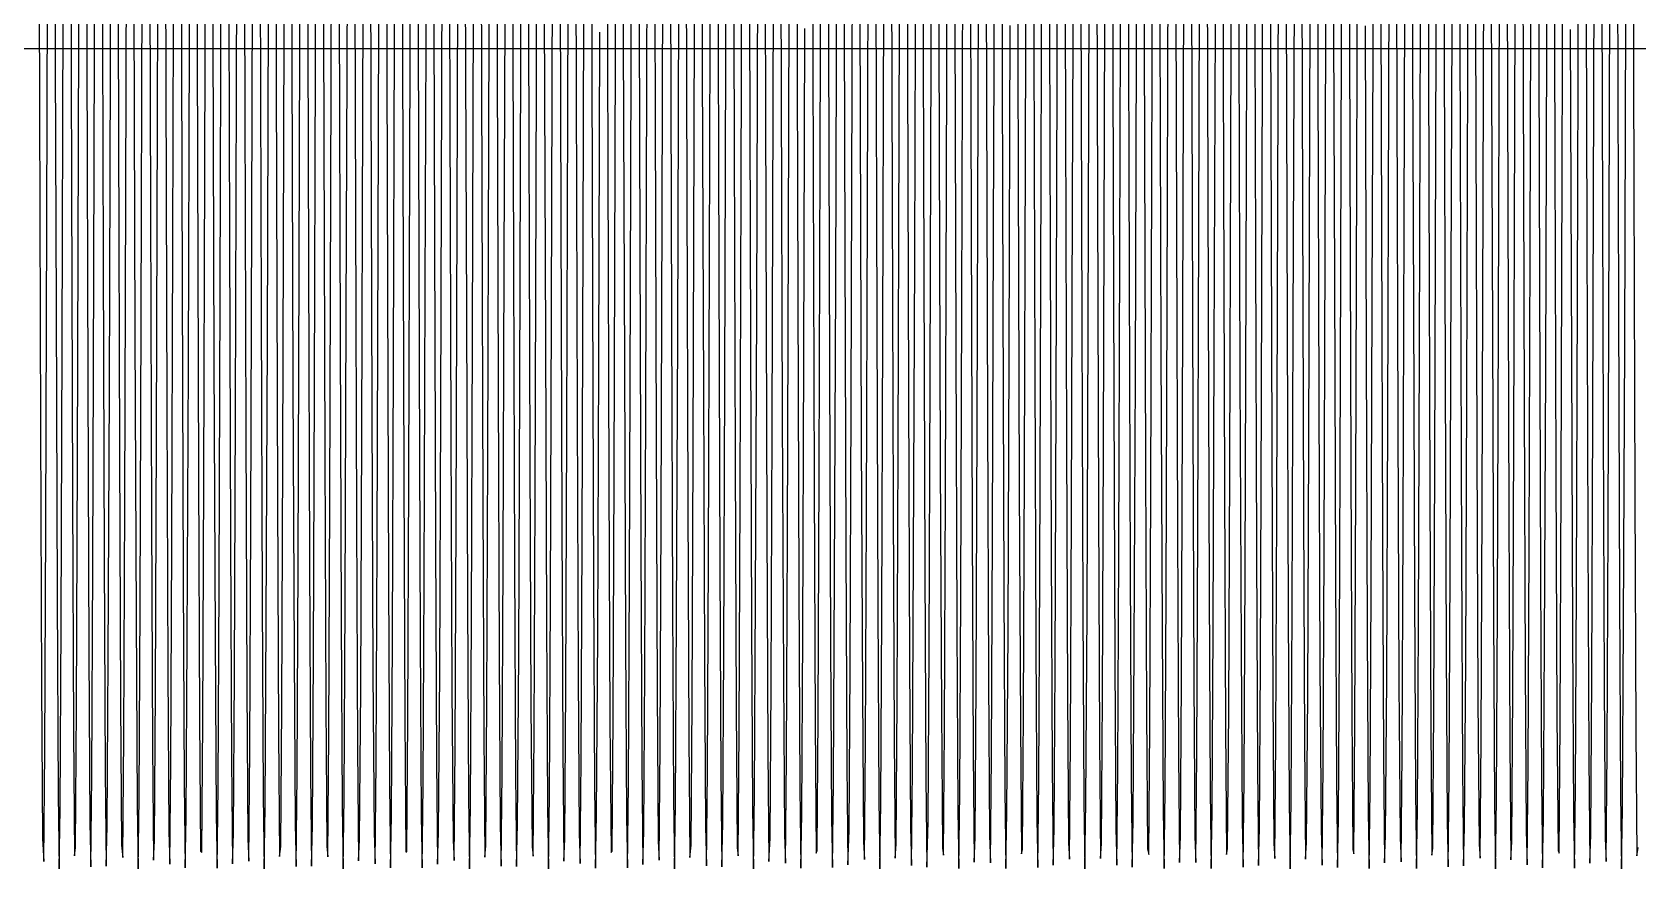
# Model space of a CAD drawing. Header units: metres. Extents: x 5 to 509, y -1 to 159.
# Drawn here: x 114.7 to 130.35, y 121 to 129.16 of the extents above; entities that cross this region are included whole.
import ezdxf

# ---------------------------------------------------------------- set-up
doc = ezdxf.new("R2010")
doc.units = ezdxf.units.M
doc.layers.add('BASE', color=8, linetype='Continuous')
doc.layers.add('WAVE', color=7, linetype='Continuous')

msp = doc.modelspace()

# ---------------------------------------------------------------- linework, layer by layer
at = {"layer": 'BASE'}
msp.add_line((29, 129), (501, 129), dxfattribs=at)
at = {"layer": 'WAVE'}
for points in [[(116.151, 129.909), (116.161, 126.678), (116.171, 123.828), (116.181, 121.829), (116.191, 121.01), (116.201, 121.506), (116.211, 123.234), (116.221, 125.911), (116.231, 129.096), (116.241, 132.265)], [(116.451, 132.316), (116.461, 129.152), (116.471, 125.963), (116.481, 123.273), (116.491, 121.526), (116.501, 121.008), (116.511, 121.805), (116.521, 123.785), (116.531, 126.624), (116.541, 129.853)], [(118.151, 129.877), (118.161, 126.646), (118.171, 123.803), (118.181, 121.815), (118.191, 121.009), (118.201, 121.517), (118.211, 123.257), (118.221, 125.941), (118.231, 129.128), (118.241, 132.295)], [(118.451, 132.287), (118.461, 129.119), (118.471, 125.933), (118.481, 123.25), (118.491, 121.514), (118.501, 121.009), (118.511, 121.819), (118.521, 123.81), (118.531, 126.655), (118.541, 129.885)], [(120.451, 132.257), (120.461, 129.087), (120.471, 125.902), (120.481, 123.228), (120.491, 121.503), (120.501, 121.011), (120.511, 121.833), (120.521, 123.835), (120.531, 126.686), (120.541, 129.918)], [(121.381, 130.074), (121.391, 126.837), (121.401, 123.956), (121.411, 121.905), (121.421, 121.021), (121.431, 121.449), (121.441, 123.12), (121.451, 125.758), (121.461, 128.93), (121.471, 132.113)], [(122.451, 132.227), (122.461, 129.054), (122.471, 125.872), (122.481, 123.205), (122.491, 121.491), (122.501, 121.013), (122.511, 121.848), (122.521, 123.86), (122.531, 126.717), (122.541, 129.95)], [(123.381, 130.041), (123.391, 126.805), (123.401, 123.93), (123.411, 121.89), (123.421, 121.018), (123.431, 121.46), (123.441, 123.142), (123.451, 125.788), (123.461, 128.962), (123.471, 132.143)], [(124.451, 132.197), (124.461, 129.021), (124.471, 125.842), (124.481, 123.183), (124.491, 121.48), (124.501, 121.015), (124.511, 121.863), (124.521, 123.885), (124.531, 126.749), (124.541, 129.983)], [(125.382, 130.009), (125.392, 126.774), (125.402, 123.905), (125.412, 121.875), (125.422, 121.016), (125.432, 121.471), (125.442, 123.165), (125.452, 125.818), (125.462, 128.995), (125.472, 132.173)], [(126.452, 132.167), (126.462, 128.989), (126.472, 125.812), (126.482, 123.16), (126.492, 121.469), (126.502, 121.017), (126.512, 121.877), (126.522, 123.91), (126.532, 126.78), (126.542, 130.015)], [(127.382, 129.977), (127.392, 126.743), (127.402, 123.88), (127.412, 121.86), (127.422, 121.014), (127.432, 121.482), (127.442, 123.187), (127.452, 125.848), (127.462, 129.028), (127.472, 132.203)], [(128.452, 132.137), (128.462, 128.956), (128.472, 125.782), (128.482, 123.138), (128.492, 121.458), (128.502, 121.019), (128.512, 121.892), (128.522, 123.935), (128.532, 126.811), (128.542, 130.048)], [(129.382, 129.944), (129.392, 126.711), (129.402, 123.855), (129.412, 121.845), (129.422, 121.012), (129.432, 121.493), (129.442, 123.209), (129.452, 125.878), (129.462, 129.06), (129.472, 132.233)], [(115.221, 132.105), (115.231, 128.921), (115.241, 125.75), (115.251, 123.114), (115.261, 121.446), (115.271, 121.021), (115.281, 121.909), (115.291, 123.963), (115.301, 126.845), (115.311, 130.082)], [(115.381, 130.171), (115.391, 126.931), (115.401, 124.032), (115.411, 121.95), (115.421, 121.028), (115.431, 121.417), (115.441, 123.054), (115.451, 125.669), (115.461, 128.832), (115.471, 132.022)], [(117.221, 132.074), (117.231, 128.888), (117.241, 125.72), (117.251, 123.092), (117.261, 121.436), (117.271, 121.024), (117.281, 121.924), (117.291, 123.988), (117.301, 126.877), (117.311, 130.115)], [(117.381, 130.138), (117.391, 126.9), (117.401, 124.007), (117.411, 121.935), (117.421, 121.026), (117.431, 121.428), (117.441, 123.076), (117.451, 125.699), (117.461, 128.864), (117.471, 132.052)], [(119.221, 132.044), (119.231, 128.855), (119.241, 125.691), (119.251, 123.07), (119.261, 121.425), (119.271, 121.026), (119.281, 121.939), (119.291, 124.014), (119.301, 126.908), (119.311, 130.147)], [(119.381, 130.106), (119.391, 126.868), (119.401, 123.981), (119.411, 121.92), (119.421, 121.023), (119.431, 121.439), (119.441, 123.098), (119.451, 125.728), (119.461, 128.897), (119.471, 132.082)], [(121.221, 132.014), (121.231, 128.823), (121.241, 125.661), (121.251, 123.048), (121.261, 121.415), (121.271, 121.029), (121.281, 121.955), (121.291, 124.039), (121.301, 126.94), (121.311, 130.179)], [(123.221, 131.984), (123.231, 128.79), (123.241, 125.631), (123.251, 123.026), (123.261, 121.404), (123.271, 121.032), (123.281, 121.97), (123.291, 124.065), (123.301, 126.971), (123.311, 130.212)], [(125.222, 131.953), (125.232, 128.757), (125.242, 125.602), (125.252, 123.005), (125.262, 121.394), (125.272, 121.035), (125.282, 121.986), (125.292, 124.091), (125.302, 127.003), (125.312, 130.244)], [(126.612, 130.238), (126.622, 126.997), (126.632, 124.086), (126.642, 121.983), (126.652, 121.034), (126.662, 121.396), (126.672, 123.009), (126.682, 125.607), (126.692, 128.764), (126.702, 131.959)], [(128.612, 130.206), (128.622, 126.965), (128.632, 124.06), (128.642, 121.967), (128.652, 121.031), (128.662, 121.406), (128.672, 123.031), (128.682, 125.637), (128.692, 128.796), (128.702, 131.989)], [(115.991, 131.86), (116.001, 128.657), (116.011, 125.511), (116.021, 122.939), (116.031, 121.364), (116.041, 121.045), (116.051, 122.035), (116.061, 124.17), (116.071, 127.101), (116.081, 130.343)], [(116.611, 130.399), (116.621, 127.156), (116.631, 124.216), (116.641, 122.063), (116.651, 121.051), (116.661, 121.347), (116.671, 122.902), (116.681, 125.46), (116.691, 128.601), (116.701, 131.807)], [(117.991, 131.829), (118.001, 128.624), (118.011, 125.481), (118.021, 122.917), (118.031, 121.354), (118.041, 121.048), (118.051, 122.051), (118.061, 124.196), (118.071, 127.132), (118.081, 130.376)], [(118.611, 130.367), (118.621, 127.124), (118.631, 124.189), (118.641, 122.046), (118.651, 121.047), (118.661, 121.356), (118.671, 122.923), (118.681, 125.489), (118.691, 128.633), (118.701, 131.837)], [(119.991, 131.799), (120.001, 128.592), (120.011, 125.452), (120.021, 122.896), (120.031, 121.344), (120.041, 121.052), (120.051, 122.067), (120.061, 124.223), (120.071, 127.164), (120.081, 130.408)], [(120.611, 130.335), (120.621, 127.092), (120.631, 124.163), (120.641, 122.03), (120.651, 121.044), (120.661, 121.366), (120.671, 122.944), (120.681, 125.519), (120.691, 128.666), (120.701, 131.868)], [(122.611, 130.302), (122.621, 127.06), (122.631, 124.137), (122.641, 122.014), (122.651, 121.04), (122.661, 121.376), (122.671, 122.966), (122.681, 125.548), (122.691, 128.698), (122.701, 131.898)], [(124.611, 130.27), (124.621, 127.029), (124.631, 124.111), (124.641, 121.998), (124.651, 121.037), (124.661, 121.386), (124.671, 122.987), (124.681, 125.578), (124.691, 128.731), (124.701, 131.929)], [(127.222, 131.923), (127.232, 128.725), (127.242, 125.572), (127.252, 122.983), (127.262, 121.384), (127.272, 121.038), (127.282, 122.001), (127.292, 124.116), (127.302, 127.035), (127.312, 130.276)], [(129.222, 131.892), (129.232, 128.692), (129.242, 125.543), (129.252, 122.962), (129.262, 121.374), (129.272, 121.041), (129.282, 122.017), (129.292, 124.142), (129.302, 127.066), (129.312, 130.309)], [(114.761, 131.643), (114.771, 128.426), (114.781, 125.304), (114.791, 122.79), (114.801, 121.298), (114.811, 121.072), (114.821, 122.151), (114.831, 124.357), (114.841, 127.326), (114.851, 130.571)], [(121.841, 130.562), (121.851, 127.317), (121.861, 124.35), (121.871, 122.147), (121.881, 121.071), (121.891, 121.3), (121.901, 122.796), (121.911, 125.312), (121.921, 128.435), (121.931, 131.651)], [(121.991, 131.768), (122.001, 128.559), (122.011, 125.423), (122.021, 122.875), (122.031, 121.335), (122.041, 121.056), (122.051, 122.083), (122.061, 124.249), (122.071, 127.196), (122.081, 130.44)], [(123.841, 130.53), (123.851, 127.285), (123.861, 124.323), (123.871, 122.13), (123.881, 121.067), (123.891, 121.309), (123.901, 122.816), (123.911, 125.341), (123.921, 128.468), (123.931, 131.682)], [(123.991, 131.737), (124.001, 128.527), (124.011, 125.394), (124.021, 122.854), (124.031, 121.326), (124.041, 121.06), (124.051, 122.1), (124.061, 124.275), (124.071, 127.228), (124.081, 130.472)], [(125.842, 130.498), (125.852, 127.254), (125.862, 124.296), (125.872, 122.113), (125.882, 121.063), (125.892, 121.318), (125.902, 122.837), (125.912, 125.37), (125.922, 128.5), (125.932, 131.712)], [(125.992, 131.706), (126.002, 128.494), (126.012, 125.365), (126.022, 122.833), (126.032, 121.316), (126.042, 121.064), (126.052, 122.116), (126.062, 124.302), (126.072, 127.26), (126.082, 130.504)], [(127.842, 130.466), (127.852, 127.222), (127.862, 124.27), (127.872, 122.097), (127.882, 121.059), (127.892, 121.327), (127.902, 122.858), (127.912, 125.399), (127.922, 128.533), (127.932, 131.743)], [(127.992, 131.676), (128.002, 128.461), (128.012, 125.335), (128.022, 122.813), (128.032, 121.307), (128.042, 121.068), (128.052, 122.133), (128.062, 124.328), (128.072, 127.292), (128.082, 130.536)], [(129.842, 130.434), (129.852, 127.19), (129.862, 124.244), (129.872, 122.08), (129.882, 121.055), (129.892, 121.337), (129.902, 122.879), (129.912, 125.429), (129.922, 128.565), (129.932, 131.774)], [(129.992, 131.645), (130.002, 128.429), (130.012, 125.306), (130.022, 122.792), (130.032, 121.299), (130.042, 121.072), (130.052, 122.15), (130.062, 124.355), (130.072, 127.324), (130.082, 130.568)], [(115.841, 130.658), (115.851, 127.413), (115.861, 124.43), (115.871, 122.198), (115.881, 121.085), (115.891, 121.274), (115.901, 122.734), (115.911, 125.225), (115.921, 128.337), (115.931, 131.558)], [(116.761, 131.612), (116.771, 128.394), (116.781, 125.275), (116.791, 122.77), (116.801, 121.289), (116.811, 121.077), (116.821, 122.168), (116.831, 124.383), (116.841, 127.358), (116.851, 130.603)], [(117.841, 130.626), (117.851, 127.381), (117.861, 124.403), (117.871, 122.181), (117.881, 121.08), (117.891, 121.283), (117.901, 122.755), (117.911, 125.254), (117.921, 128.37), (117.931, 131.589)], [(118.761, 131.581), (118.771, 128.361), (118.781, 125.246), (118.791, 122.749), (118.801, 121.28), (118.811, 121.082), (118.821, 122.185), (118.831, 124.41), (118.841, 127.39), (118.851, 130.635)], [(119.841, 130.594), (119.851, 127.349), (119.861, 124.376), (119.871, 122.164), (119.881, 121.076), (119.891, 121.291), (119.901, 122.775), (119.911, 125.283), (119.921, 128.402), (119.931, 131.62)], [(120.761, 131.55), (120.771, 128.328), (120.781, 125.218), (120.791, 122.729), (120.801, 121.272), (120.811, 121.086), (120.821, 122.202), (120.831, 124.437), (120.841, 127.422), (120.851, 130.667)], [(122.761, 131.519), (122.771, 128.296), (122.781, 125.189), (122.791, 122.709), (122.801, 121.264), (122.811, 121.091), (122.821, 122.22), (122.831, 124.464), (122.841, 127.454), (122.851, 130.699)], [(124.761, 131.488), (124.771, 128.263), (124.781, 125.16), (124.791, 122.689), (124.801, 121.255), (124.811, 121.096), (124.821, 122.237), (124.831, 124.491), (124.841, 127.486), (124.851, 130.731)], [(127.072, 130.724), (127.082, 127.48), (127.092, 124.485), (127.102, 122.234), (127.112, 121.095), (127.122, 121.257), (127.132, 122.692), (127.142, 125.166), (127.152, 128.27), (127.162, 131.494)], [(129.072, 130.692), (129.082, 127.448), (129.092, 124.459), (129.102, 122.216), (129.112, 121.09), (129.122, 121.265), (129.132, 122.713), (129.142, 125.194), (129.152, 128.302), (129.162, 131.525)], [(115.531, 131.392), (115.541, 128.163), (115.551, 125.072), (115.561, 122.627), (115.571, 121.231), (115.581, 121.112), (115.591, 122.291), (115.601, 124.574), (115.611, 127.585), (115.621, 130.829)], [(117.071, 130.884), (117.081, 127.641), (117.091, 124.621), (117.101, 122.322), (117.111, 121.122), (117.121, 121.217), (117.131, 122.593), (117.141, 125.023), (117.151, 128.107), (117.161, 131.338)], [(117.531, 131.361), (117.541, 128.131), (117.551, 125.044), (117.561, 122.608), (117.571, 121.223), (117.581, 121.118), (117.591, 122.309), (117.601, 124.601), (117.611, 127.617), (117.621, 130.86)], [(119.071, 130.852), (119.081, 127.608), (119.091, 124.594), (119.101, 122.304), (119.111, 121.116), (119.121, 121.225), (119.131, 122.613), (119.141, 125.051), (119.151, 128.14), (119.161, 131.369)], [(119.531, 131.33), (119.541, 128.098), (119.551, 125.015), (119.561, 122.588), (119.571, 121.215), (119.581, 121.123), (119.591, 122.327), (119.601, 124.629), (119.611, 127.649), (119.621, 130.892)], [(121.071, 130.82), (121.081, 127.576), (121.091, 124.567), (121.101, 122.287), (121.111, 121.111), (121.121, 121.233), (121.131, 122.633), (121.141, 125.08), (121.151, 128.172), (121.161, 131.4)], [(123.071, 130.788), (123.081, 127.544), (123.091, 124.54), (123.101, 122.269), (123.111, 121.105), (123.121, 121.241), (123.131, 122.652), (123.141, 125.108), (123.151, 128.205), (123.161, 131.432)], [(125.072, 130.756), (125.082, 127.512), (125.092, 124.512), (125.102, 122.251), (125.112, 121.1), (125.122, 121.249), (125.132, 122.672), (125.142, 125.137), (125.152, 128.237), (125.162, 131.463)], [(126.762, 131.457), (126.772, 128.231), (126.782, 125.131), (126.792, 122.669), (126.802, 121.247), (126.812, 121.101), (126.822, 122.255), (126.832, 124.518), (126.842, 127.518), (126.852, 130.762)], [(128.762, 131.426), (128.772, 128.198), (128.782, 125.103), (128.792, 122.649), (128.802, 121.239), (128.812, 121.106), (128.822, 122.272), (128.832, 124.545), (128.842, 127.55), (128.852, 130.794)], [(115.071, 130.915), (115.081, 127.673), (115.091, 124.649), (115.101, 122.34), (115.111, 121.128), (115.121, 121.21), (115.131, 122.574), (115.141, 124.995), (115.151, 128.075), (115.161, 131.307)], [(121.531, 131.298), (121.541, 128.066), (121.551, 124.987), (121.561, 122.569), (121.571, 121.208), (121.581, 121.129), (121.591, 122.345), (121.601, 124.656), (121.611, 127.681), (121.621, 130.924)], [(122.301, 131.044), (122.311, 127.804), (122.321, 124.761), (122.331, 122.415), (122.341, 121.152), (122.351, 121.181), (122.361, 122.495), (122.371, 124.88), (122.381, 127.942), (122.391, 131.179)], [(123.531, 131.267), (123.541, 128.033), (123.551, 124.959), (123.561, 122.549), (123.571, 121.201), (123.581, 121.135), (123.591, 122.363), (123.601, 124.684), (123.611, 127.714), (123.621, 130.956)], [(124.301, 131.013), (124.311, 127.772), (124.321, 124.733), (124.331, 122.397), (124.341, 121.146), (124.351, 121.188), (124.361, 122.514), (124.371, 124.908), (124.381, 127.975), (124.391, 131.21)], [(125.532, 131.236), (125.542, 128.001), (125.552, 124.931), (125.562, 122.53), (125.572, 121.193), (125.582, 121.141), (125.592, 122.382), (125.602, 124.711), (125.612, 127.746), (125.622, 130.987)], [(126.302, 130.981), (126.312, 127.74), (126.322, 124.706), (126.332, 122.378), (126.342, 121.14), (126.352, 121.195), (126.362, 122.534), (126.372, 124.936), (126.382, 128.007), (126.392, 131.242)], [(127.532, 131.204), (127.542, 127.969), (127.552, 124.903), (127.562, 122.511), (127.572, 121.186), (127.582, 121.147), (127.592, 122.4), (127.602, 124.739), (127.612, 127.778), (127.622, 131.019)], [(128.302, 130.949), (128.312, 127.708), (128.322, 124.678), (128.332, 122.36), (128.342, 121.134), (128.352, 121.202), (128.362, 122.553), (128.372, 124.964), (128.382, 128.04), (128.392, 131.273)], [(129.532, 131.173), (129.542, 127.936), (129.552, 124.875), (129.562, 122.492), (129.572, 121.179), (129.582, 121.154), (129.592, 122.419), (129.602, 124.766), (129.612, 127.811), (129.622, 131.05)], [(116.301, 131.139), (116.311, 127.901), (116.321, 124.844), (116.331, 122.471), (116.341, 121.172), (116.351, 121.161), (116.361, 122.439), (116.371, 124.796), (116.381, 127.845), (116.391, 131.084)], [(118.301, 131.107), (118.311, 127.869), (118.321, 124.817), (118.331, 122.452), (118.341, 121.165), (118.351, 121.167), (118.361, 122.457), (118.371, 124.824), (118.381, 127.878), (118.391, 131.116)], [(120.301, 131.076), (120.311, 127.837), (120.321, 124.789), (120.331, 122.434), (120.341, 121.159), (120.351, 121.174), (120.361, 122.476), (120.371, 124.852), (120.381, 127.91), (120.391, 131.147)], [(130.302, 130.918), (130.312, 127.675), (130.322, 124.651), (130.332, 122.342), (130.342, 121.128), (130.352, 121.209)], [(120.151, 129.844), (120.161, 126.615), (120.171, 123.778), (120.181, 121.801), (120.191, 121.007), (120.201, 121.529), (120.211, 123.279), (120.221, 125.971), (120.231, 129.161)], [(122.151, 129.812), (122.161, 126.584), (122.171, 123.754), (122.181, 121.787), (122.191, 121.006), (122.201, 121.541), (122.211, 123.302), (122.221, 126.001), (122.231, 129.194)], [(124.151, 129.779), (124.161, 126.553), (124.171, 123.729), (124.181, 121.772), (124.191, 121.005), (124.201, 121.552), (124.211, 123.325), (124.221, 126.032), (124.231, 129.226)], [(127.692, 129.22), (127.702, 126.026), (127.712, 123.321), (127.722, 121.55), (127.732, 121.005), (127.742, 121.775), (127.752, 123.734), (127.762, 126.559), (127.772, 129.785)], [(129.692, 129.187), (129.702, 125.995), (129.712, 123.298), (129.722, 121.538), (129.732, 121.006), (129.742, 121.789), (129.752, 123.758), (129.762, 126.59), (129.772, 129.818)], [(114.921, 129.679), (114.931, 126.457), (114.941, 123.654), (114.951, 121.73), (114.961, 121.002), (114.971, 121.59), (114.981, 123.396), (114.991, 126.125), (115.001, 129.327)], [(116.921, 129.646), (116.931, 126.426), (116.941, 123.63), (116.951, 121.716), (116.961, 121.001), (116.971, 121.602), (116.981, 123.42), (116.991, 126.156), (117.001, 129.359)], [(117.691, 129.383), (117.701, 126.178), (117.711, 123.437), (117.721, 121.611), (117.731, 121.001), (117.741, 121.707), (117.751, 123.612), (117.761, 126.404), (117.771, 129.623)], [(118.921, 129.614), (118.931, 126.395), (118.941, 123.605), (118.951, 121.703), (118.961, 121.001), (118.971, 121.615), (118.981, 123.443), (118.991, 126.186), (119.001, 129.392)], [(119.691, 129.351), (119.701, 126.147), (119.711, 123.414), (119.721, 121.599), (119.731, 121.001), (119.741, 121.72), (119.751, 123.636), (119.761, 126.435), (119.771, 129.655)], [(121.691, 129.318), (121.701, 126.117), (121.711, 123.39), (121.721, 121.586), (121.731, 121.002), (121.741, 121.734), (121.751, 123.66), (121.761, 126.466), (121.771, 129.688)], [(123.691, 129.285), (123.701, 126.086), (123.711, 123.367), (123.721, 121.574), (123.731, 121.003), (123.741, 121.747), (123.751, 123.685), (123.761, 126.497), (123.771, 129.72)], [(125.692, 129.253), (125.702, 126.056), (125.712, 123.344), (125.722, 121.562), (125.732, 121.004), (125.742, 121.761), (125.752, 123.709), (125.762, 126.528), (125.772, 129.753)], [(126.152, 129.747), (126.162, 126.522), (126.172, 123.705), (126.182, 121.759), (126.192, 121.004), (126.202, 121.564), (126.212, 123.348), (126.222, 126.062), (126.232, 129.259)], [(128.152, 129.714), (128.162, 126.491), (128.172, 123.68), (128.182, 121.745), (128.192, 121.003), (128.202, 121.577), (128.212, 123.371), (128.222, 126.092), (128.232, 129.291)], [(130.152, 129.682), (130.162, 126.46), (130.172, 123.656), (130.182, 121.731), (130.192, 121.002), (130.202, 121.589), (130.212, 123.395), (130.222, 126.123), (130.232, 129.324)], [(115.691, 129.416), (115.701, 126.209), (115.711, 123.461), (115.721, 121.624), (115.731, 121), (115.741, 121.693), (115.751, 123.588), (115.761, 126.373), (115.771, 129.59)], [(120.921, 129.581), (120.931, 126.365), (120.941, 123.581), (120.951, 121.69), (120.961, 121), (120.971, 121.627), (120.981, 123.467), (120.991, 126.217), (121.001, 129.425)], [(122.921, 129.549), (122.931, 126.334), (122.941, 123.557), (122.951, 121.676), (122.961, 121), (122.971, 121.64), (122.981, 123.491), (122.991, 126.247), (123.001, 129.457)], [(124.921, 129.516), (124.931, 126.303), (124.941, 123.533), (124.951, 121.663), (124.961, 121), (124.971, 121.653), (124.981, 123.514), (124.991, 126.278), (125.002, 129.49)], [(126.922, 129.484), (126.932, 126.272), (126.942, 123.51), (126.952, 121.65), (126.962, 121), (126.972, 121.666), (126.982, 123.538), (126.992, 126.309), (127.002, 129.522)], [(128.922, 129.451), (128.932, 126.242), (128.942, 123.486), (128.952, 121.637), (128.962, 121), (128.972, 121.679), (128.982, 123.562), (128.992, 126.34), (129.002, 129.555)]]:
    msp.add_lwpolyline(points, dxfattribs=at)

doc.saveas('drawing.dxf')
